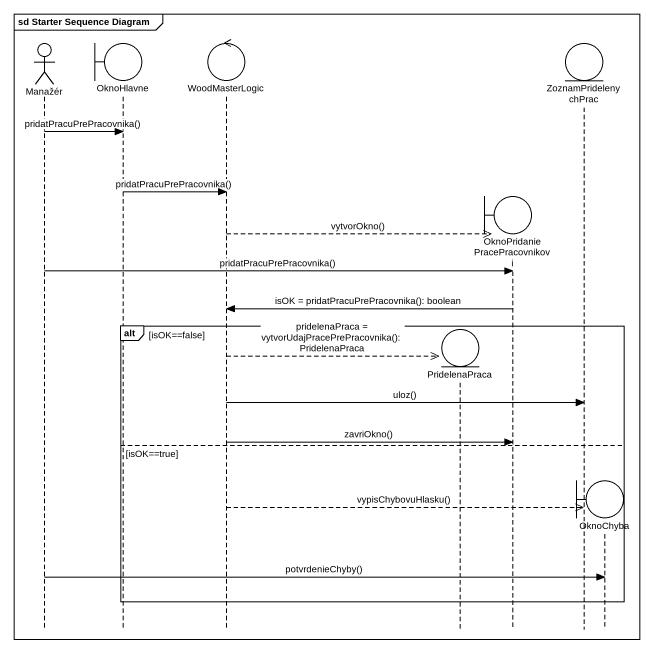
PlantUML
@startuml
mainframe sd Starter Sequence Diagram
hide footbox
actor Manažér
boundary OknoHlavne
control WoodMasterLogic
entity PridelenaPraca
boundary "OknoPridaniePracePracovnikovi" as OknoPridaniePracePracovnikov
entity ZoznamPridelenychPrac
boundary OknoChyba

Manažér -> OknoHlavne : pridatPracuPrePracovnika()
OknoHlavne -> WoodMasterLogic : pridatPracuPrePracovnika()
WoodMasterLogic -->> OknoPridaniePracePracovnikov ** : vytvorOkno()
Manažér -> OknoPridaniePracePracovnikov : pridatPracuPrePracovnika()
OknoPridaniePracePracovnikov -> WoodMasterLogic : isOK = pridatPracuPrePracovnika(): boolean
alt isOK==false
  WoodMasterLogic -->> PridelenaPraca ** : pridelenaPraca = vytvorUdajPracePrePracovnika(): PridelenaPraca
  WoodMasterLogic -> ZoznamPridelenychPrac : uloz()
  WoodMasterLogic -> OknoPridaniePracePracovnikov : zavriOkno()
else isOK==true
  WoodMasterLogic -->> OknoChyba ** : vypisChybovuHlasku()
  Manažér -> OknoChyba : potvrdenieChyby()
end
@enduml
